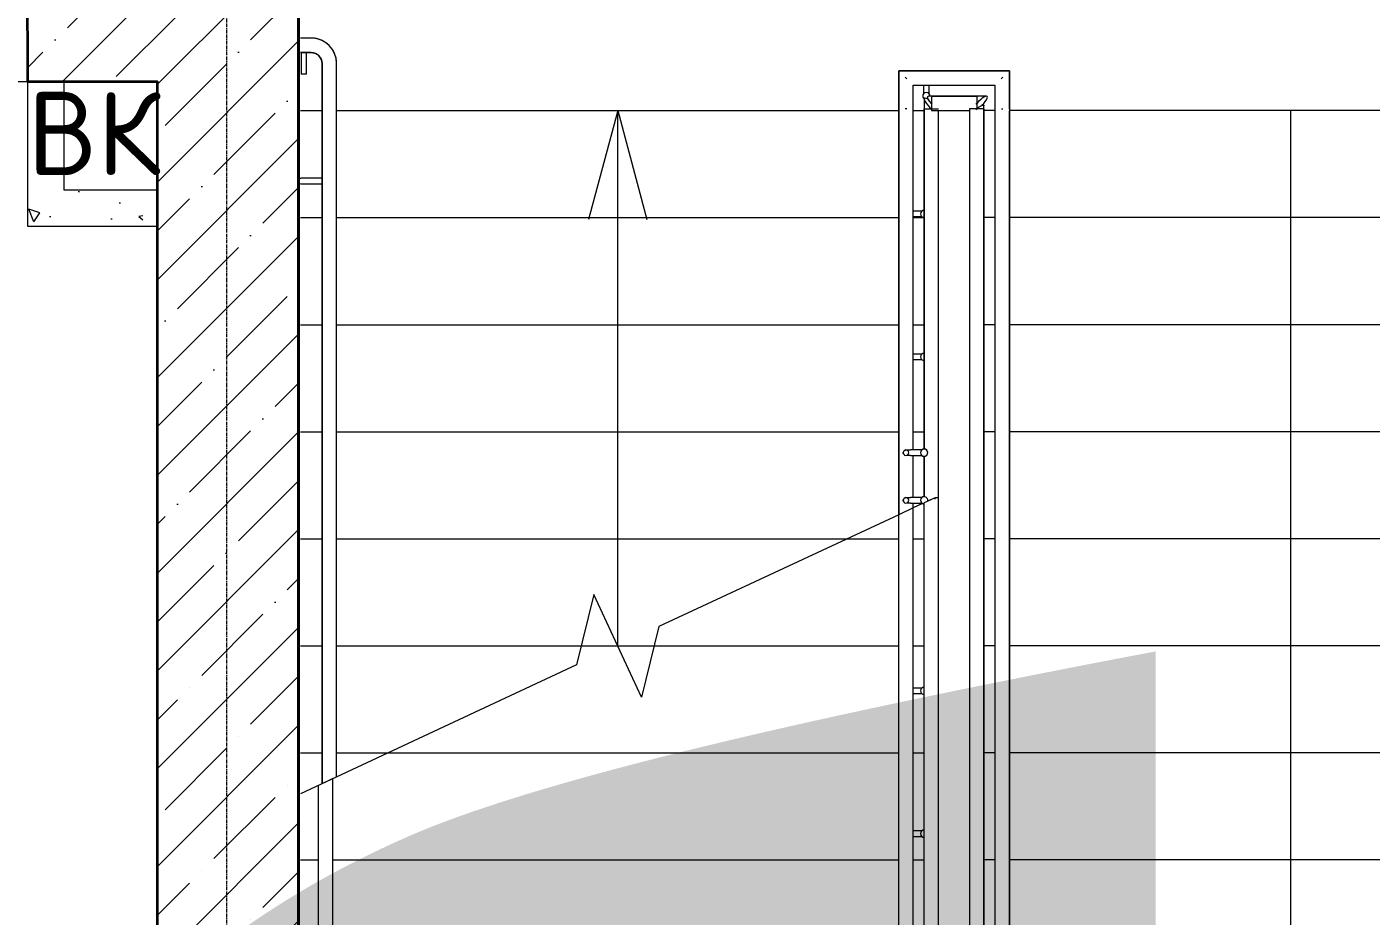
# Model space of a CAD drawing. Header units: millimetres. Extents: x 0 to 168960, y -92093 to 443706.
# Drawn here: x 24842 to 28549, y 217422 to 219873 of the extents above; entities that cross this region are included whole.
import ezdxf
from ezdxf.enums import TextEntityAlignment as Align

# ---------------------------------------------------------------- set-up
doc = ezdxf.new("R2018")
doc.units = ezdxf.units.MM
doc.linetypes.add('осевая', pattern=[50.8, 31.75, -6.35, 6.35, -6.35])
for name, color, linetype, lineweight in [('_0', 7, 'Continuous', 15), ('АР_Названия помещений', 124, 'Continuous', 5), ('АР_Номер помещения', 1, 'Continuous', 25), ('АР_Помещения_площадь', 19, 'Continuous', 9), ('Верхние поручни', 7, 'Continuous', 9), ('Контуры', 7, 'Continuous', 9), ('Линии свеса', 7, 'Continuous', 9), ('Марки вырезов', 7, 'Continuous', 9), ('Опоры', 7, 'Continuous', 9), ('Перила', 7, 'Continuous', 9), ('Стрелки вверх', 7, 'Continuous', 9)]:
    doc.layers.add(name, color=color, linetype=linetype, lineweight=lineweight)
doc.layers.add('АР_Сущ.Несущая стена', color=7, linetype='Continuous')
doc.styles.add('ISOCPEUR', font='isocpeur.ttf', dxfattribs={"height": 175})
doc.styles.add('PDF ISOCPEUR', font='isocpeur.ttf')
doc.styles.get("Standard").update_dxf_attribs({"font": 'arial.ttf'})

# ---------------------------------------------------------------- blocks, each defined once
blk = doc.blocks.new('Тип перил - Перила_Внутренний_-V22-2 этаж Клад')
at = {"layer": 'Перила', "color": 8}
for p, q in [((2282, 11520.3), (2242, 11501.7)), ((2242, 9827.6), (2242, 11501.7)), ((2282, 9827.6), (2282, 11520.3)), ((2242, 9803.5), (2242, 9827.6)), ((2282, 9803.5), (2282, 9827.6)), ((2242, 9701.4), (2242, 9803.5)), ((2282, 9701.4), (2282, 9803.5)), ((2192, 9671.4), (2212, 9671.4)), ((2192, 9631.4), (2212, 9631.4))]:
    blk.add_line(p, q, dxfattribs=at)
for radius, end in [(70, 0), (30, 360)]:
    blk.add_arc((2212, 9701.4), radius, 270, end, dxfattribs=at)
blk = doc.blocks.new('Тип перил - Перила_Внутренний_-3801012-2 этаж Клад')
at = {"layer": 'Перила', "color": 8}
for p, q in [((2222, 13561.4), (2192, 13561.4)), ((2192, 13521.4), (2222, 13521.4)), ((2252, 13491.4), (2252, 13374.3)), ((2292, 13374.3), (2292, 13491.4)), ((2252, 13359.7), (2252, 11506.3)), ((2292, 11525), (2292, 13359.7))]:
    blk.add_line(p, q, dxfattribs=at)
at = {"layer": 'Перила', "color": 8, "flags": 128}
for points in [[(2292, 13491.4), (2291.9, 13494.2), (2291.8, 13496.9), (2291.5, 13499.7), (2291.1, 13502.5), (2290.6, 13505.3), (2290, 13508), (2289.3, 13510.7), (2288.4, 13513.4), (2287.5, 13516), (2286.5, 13518.6), (2285.3, 13521.2), (2284.1, 13523.7), (2282.7, 13526.1), (2281.3, 13528.5), (2279.8, 13530.9), (2278.1, 13533.2), (2276.4, 13535.4), (2274.6, 13537.5), (2272.7, 13539.6), (2270.8, 13541.6), (2268.7, 13543.5), (2266.6, 13545.3), (2264.4, 13547), (2262.1, 13548.7), (2259.8, 13550.3), (2257.4, 13551.7), (2255, 13553.1), (2252.5, 13554.4), (2250, 13555.5), (2247.4, 13556.6), (2244.7, 13557.6), (2242.1, 13558.4), (2239.4, 13559.2), (2236.6, 13559.8), (2233.9, 13560.3), (2231.1, 13560.8), (2228.3, 13561.1), (2225.6, 13561.3), (2222.8, 13561.4), (2222, 13561.4)], [(2222, 13521.4), (2223.2, 13521.3), (2224.4, 13521.3), (2225.6, 13521.1), (2226.8, 13521), (2228, 13520.8), (2229.1, 13520.5), (2230.3, 13520.2), (2231.4, 13519.8), (2232.6, 13519.4), (2233.7, 13519), (2234.8, 13518.5), (2235.9, 13518), (2236.9, 13517.4), (2237.9, 13516.8), (2238.9, 13516.1), (2239.9, 13515.4), (2240.9, 13514.7), (2241.8, 13513.9), (2242.7, 13513.1), (2243.5, 13512.3), (2244.3, 13511.4), (2245.1, 13510.5), (2245.9, 13509.5), (2246.6, 13508.6), (2247.2, 13507.6), (2247.9, 13506.5), (2248.5, 13505.5), (2249, 13504.4), (2249.5, 13503.3), (2250, 13502.2), (2250.4, 13501.1), (2250.7, 13500), (2251.1, 13498.8), (2251.3, 13497.6), (2251.6, 13496.5), (2251.7, 13495.3), (2251.9, 13494.1), (2252, 13492.9), (2252, 13491.7), (2252, 13491.4)], [(2252, 13374.3), (2252, 13373.1), (2252, 13371.9), (2252, 13370.7), (2252, 13369.5), (2252, 13368.3), (2252, 13367.1), (2252, 13366), (2252, 13364.8), (2252, 13363.7), (2252, 13362.6), (2252, 13361.5), (2252, 13360.4), (2252, 13359.7)], [(2292, 13359.7), (2292, 13360.8), (2292, 13361.9), (2292, 13363), (2292, 13364.1), (2292, 13365.2), (2292, 13366.4), (2292, 13367.6), (2292, 13368.7), (2292, 13369.9), (2292, 13371.1), (2292, 13372.3), (2292, 13373.5), (2292, 13374.3)]]:
    blk.add_lwpolyline(points, dxfattribs=at)
blk = doc.blocks.new('Тип перил - Перила_Внутренний_-V23-2 этаж Клад')
at = {"layer": 'Перила', "color": 8}
for p, q in [((2222, 13561.4), (2192, 13561.4)), ((2222, 13521.4), (2192, 13521.4)), ((2252, 13374.3), (2252, 13491.4)), ((2292, 13374.3), (2292, 13491.4)), ((2252, 13350.1), (2252, 13374.3)), ((2252, 11506.3), (2252, 13350.1)), ((2292, 13350.1), (2292, 13374.3)), ((2292, 11525), (2292, 13350.1))]:
    blk.add_line(p, q, dxfattribs=at)
for radius in [70, 30]:
    blk.add_arc((2222, 13491.4), radius, 360, 90, dxfattribs=at)
blk = doc.blocks.new('Тип верхнего поручня - Верхний поручень_Внутренний_-3843180-2 этаж Клад')
at = {"layer": 'Верхние поручни', "color": 8}
for p, q in [((3912, 13393.5), (3912, 12428.6)), ((4084.1, 13401.4), (3924.1, 13401.4)), ((3952, 12294.4), (3952, 13358.5)), ((3959.2, 13361.4), (4037, 13361.4)), ((4077, 9832.2), (4077, 13374.2)), ((4037, 13339.2), (4037, 9832.2)), ((3912, 12408.6), (3912, 12297.3)), ((3965.2, 9823.5), (3964.6, 9823.6)), ((4002, 9823.4), (3967, 9823.4)), ((4077, 9832.2), (4076.3, 9833.5)), ((4076.3, 9830.9), (4077, 9832.2)), ((4022, 9805.8), (4022, 9798.9))]:
    blk.add_line(p, q, dxfattribs=at)
at = {"layer": 'Верхние поручни', "color": 8, "flags": 128}
for points in [[(3924.6, 13391.5), (3922, 13393.2), (3917.8, 13395.2), (3914.7, 13396), (3912.7, 13395.4), (3912, 13393.5)], [(3912, 13393.5), (3912.7, 13390.4), (3914.7, 13386.4), (3917.8, 13381.6), (3922, 13376.4), (3926.8, 13371.2), (3932, 13366.4)], [(3934.1, 13379), (3932, 13381.4), (3927.8, 13386.5), (3924.5, 13391.4), (3922.4, 13395.5), (3921.7, 13398.7), (3922.2, 13400.7), (3924.1, 13401.4)], [(4084.1, 13401.4), (4081, 13400.7), (4077, 13398.7), (4072.2, 13395.5), (4067, 13391.4), (4061.8, 13386.5), (4057, 13381.4), (4055, 13379)], [(4071.5, 13376.2), (4076.3, 13381.4), (4080.5, 13386.5), (4083.8, 13391.4), (4085.9, 13395.5), (4086.6, 13398.7), (4086.1, 13400.7), (4084.1, 13401.4)], [(4054.9, 13364.5), (4057, 13366.4), (4062.1, 13370.6), (4067, 13373.8), (4071.1, 13375.9), (4074.3, 13376.7), (4076.3, 13376.1), (4077, 13374.2)], [(3957.5, 9826.7), (3957.1, 9827.1), (3956.6, 9827.5)], [(3967, 9823.4), (3966.4, 9823.4), (3965.8, 9823.4)], [(4036.1, 9832.2), (4035.8, 9831.6), (4035.6, 9831.1), (4035.3, 9830.5), (4035.1, 9830), (4034.8, 9829.5), (4034.4, 9829), (4034.1, 9828.5), (4033.7, 9828), (4033.3, 9827.6), (4032.9, 9827.1), (4032.5, 9826.7), (4032.1, 9826.3), (4031.6, 9825.9), (4031.2, 9825.5), (4030.7, 9825.1), (4030.2, 9824.8), (4029.7, 9824.5), (4029.2, 9824.2), (4028.6, 9823.9), (4028.1, 9823.7), (4027.5, 9823.4), (4027, 9823.2), (4026.4, 9823), (4025.8, 9822.9), (4025.2, 9822.7), (4024.7, 9822.6), (4024.1, 9822.5), (4023.5, 9822.4), (4022.9, 9822.4), (4022.3, 9822.4), (4022, 9822.4)], [(4059, 9837.3), (4057, 9837.4), (4054.9, 9837.3)], [(4064.4, 9802.3), (4065.7, 9804), (4067, 9805.8), (4068.3, 9807.6), (4069.4, 9809.5), (4070.5, 9811.4), (4071.5, 9813.4), (4072.4, 9815.4), (4073.2, 9817.4), (4074, 9819.5), (4074.7, 9821.6), (4075.3, 9823.7), (4075.8, 9825.8), (4076.2, 9828), (4076.5, 9830.2), (4076.7, 9832.2)], [(4022, 9782.4), (4024.2, 9782.4), (4026.4, 9782.5), (4028.6, 9782.7), (4030.7, 9783.1), (4032.9, 9783.5), (4035, 9783.9), (4037.2, 9784.5), (4039.3, 9785.1), (4041.3, 9785.9), (4043.4, 9786.7), (4045.4, 9787.6), (4047.4, 9788.6), (4049.3, 9789.6), (4051.2, 9790.8), (4053, 9792), (4054.8, 9793.2), (4056.6, 9794.6), (4058.2, 9796), (4059.9, 9797.5), (4061.4, 9799), (4062.9, 9800.6), (4064.4, 9802.3)]]:
    blk.add_lwpolyline(points, dxfattribs=at)
at = {"layer": 'Верхние поручни', "color": 8}
blk.add_open_spline([(3952.3, 9845.3), (3952.6, 9845), (3953, 9844.5), (3953, 9843.9), (3952.9, 9843.5)], degree=3, dxfattribs=at)
blk.add_open_spline([(4059.2, 9837.3), (4058.7, 9837.3), (4057.5, 9837.4), (4055.8, 9837.3), (4054.7, 9837.3), (4054.4, 9837.3)], degree=3, knots=[-0.53796383, -0.53796383, -0.53796383, -0.53796383, -0.51388889, -0.47916667, -0.46246475, -0.46246475, -0.46246475, -0.46246475], dxfattribs=at)
blk = doc.blocks.new('Тип верхнего поручня - Верхний поручень_Внутренний_-V41-2 этаж Клад')
at = {"layer": 'Верхние поручни', "color": 8}
for p, q in [((3932, 13401.4), (3932, 13361.4)), ((3932, 13401.4), (4057, 13401.4)), ((4057, 13401.4), (4057, 13365.8)), ((3912, 13366.4), (3952, 13366.4)), ((3912, 12428.6), (3912, 13366.4)), ((3932, 13361.4), (4037, 13361.4)), ((3952, 12294.4), (3952, 13361.4)), ((4077, 13366.4), (4037, 13366.4)), ((4037, 13366.4), (4037, 9837.4)), ((4077, 13366.4), (4077, 9837.4)), ((3912, 12297.3), (3912, 12408.6)), ((4002, 9823.4), (3967, 9823.4)), ((4022, 9782.4), (4022, 9822.4))]:
    blk.add_line(p, q, dxfattribs=at)
for centre, radius, start, end in [((3967, 9838.4), 15, 187.5098, 270), ((4022, 9837.4), 15, 270, 0), ((4022, 9837.4), 55, 270, 0)]:
    blk.add_arc(centre, radius, start, end, dxfattribs=at)
blk = doc.blocks.new('Тип перил - Перила_Внутренний_-3843228-2 этаж Клад')
at = {"layer": 'Перила', "color": 8}
for p, q in [((4147, 13471.4), (3842, 13471.4)), ((3842, 13471.4), (3842, 13371.5)), ((4147, 13365.8), (4147, 13471.4)), ((3882, 13431.4), (4107, 13431.4)), ((3882, 13371.5), (3882, 13431.4)), ((4107, 13431.4), (4107, 13365.8)), ((3842, 13371.5), (3842, 12247.7)), ((3882, 12425.8), (3882, 13371.5)), ((4107, 13361.2), (4107, 9832.2)), ((4147, 9832.2), (4147, 13361.2)), ((3882, 12294.6), (3882, 12411.5)), ((3882, 12266.4), (3882, 12280.3)), ((4147, 9832.2), (4146.4, 9833.4)), ((4022, 9735.8), (4022, 9728.9))]:
    blk.add_line(p, q, dxfattribs=at)
at = {"layer": 'Перила', "color": 8, "flags": 128}
for points in [[(4022, 9712.4), (4027, 9712.5), (4032, 9712.8), (4036.9, 9713.3), (4041.9, 9714), (4046.8, 9714.8), (4051.7, 9715.9), (4056.5, 9717.2), (4061.3, 9718.7), (4066, 9720.4), (4070.6, 9722.2), (4075.2, 9724.3), (4079.7, 9726.5), (4084.1, 9728.9), (4088.4, 9731.4), (4092.6, 9734.2), (4096.6, 9737.1), (4100.6, 9740.2), (4104.4, 9743.4), (4108.1, 9746.7), (4111.6, 9750.3), (4115.1, 9753.9), (4118.3, 9757.7), (4121.4, 9761.6), (4124.4, 9765.7), (4127.2, 9769.8), (4129.8, 9774.1), (4132.2, 9778.4), (4134.5, 9782.9), (4136.6, 9787.4), (4138.5, 9792.1), (4140.2, 9796.8), (4141.7, 9801.5), (4143.1, 9806.3), (4144.2, 9811.2), (4145.2, 9816.1), (4145.9, 9821.1), (4146.5, 9826), (4146.8, 9831), (4146.9, 9832.2)], [(4106.8, 9832.2), (4106.5, 9828.8), (4106.1, 9825.4), (4105.6, 9822.1), (4104.9, 9818.7), (4104.1, 9815.4), (4103.2, 9812.2), (4102.1, 9809), (4100.9, 9805.8), (4099.6, 9802.6), (4098.1, 9799.6), (4096.5, 9796.5), (4094.8, 9793.6), (4093, 9790.7), (4091.1, 9787.9), (4089.1, 9785.2), (4086.9, 9782.5), (4084.7, 9780), (4082.4, 9777.5), (4079.9, 9775.2), (4077.4, 9772.9), (4074.8, 9770.7), (4072.1, 9768.7), (4069.3, 9766.7), (4066.4, 9764.9), (4063.5, 9763.2), (4060.5, 9761.6), (4057.4, 9760.1), (4054.3, 9758.7), (4051.1, 9757.5), (4047.9, 9756.4), (4044.7, 9755.4), (4041.4, 9754.6), (4038, 9753.9), (4034.7, 9753.3), (4031.3, 9752.9), (4027.9, 9752.6), (4024.5, 9752.4), (4022, 9752.4)], [(4129, 9837.3), (4127, 9837.4), (4124.9, 9837.3)]]:
    blk.add_lwpolyline(points, dxfattribs=at)
at = {"layer": 'Перила', "color": 8}
for points, knots in [([(3859.6, 13453.7), (3860, 13453.3), (3860.8, 13452.6), (3862, 13451.4), (3863.2, 13450.1), (3864, 13449.4), (3864.3, 13449)], [-0.53727163, -0.53727163, -0.53727163, -0.53727163, -0.52083333, -0.5, -0.47916667, -0.46272837, -0.46272837, -0.46272837, -0.46272837]), ([(4124.6, 13449), (4125, 13449.4), (4125.8, 13450.1), (4127, 13451.4), (4128.2, 13452.6), (4129, 13453.3), (4129.3, 13453.7)], [0.46272837, 0.46272837, 0.46272837, 0.46272837, 0.47916667, 0.5, 0.52083333, 0.53727163, 0.53727163, 0.53727163, 0.53727163]), ([(4129.3, 9837.3), (4128.8, 9837.3), (4127.6, 9837.4), (4126, 9837.4), (4124.9, 9837.3), (4124.5, 9837.3)], [-0.53757721, -0.53757721, -0.53757721, -0.53757721, -0.51388889, -0.47916667, -0.46252661, -0.46252661, -0.46252661, -0.46252661])]:
    blk.add_open_spline(points, degree=3, knots=knots, dxfattribs=at)
for points in [[(3864, 13366.4), (3863.3, 13366.4), (3862, 13366.3), (3860.6, 13366.4), (3859.9, 13366.4)], [(4124.9, 13366.3), (4125.6, 13366.3), (4127, 13366.4), (4128.3, 13366.3), (4129, 13366.3)]]:
    blk.add_open_spline(points, degree=3, dxfattribs=at)
blk = doc.blocks.new('Тип перил - Перила_Внутренний_-V42-2 этаж Клад')
at = {"layer": 'Перила', "color": 8}
for p, q in [((3842, 13471.4), (4147, 13471.4)), ((3842, 13366.4), (3842, 13471.4)), ((4147, 13471.4), (4147, 13366.4)), ((3882, 13431.4), (4107, 13431.4)), ((3882, 13366.4), (3882, 13431.4)), ((4107, 13431.4), (4107, 13366.4)), ((3842, 12247.7), (3842, 13366.4)), ((3882, 12425.8), (3882, 13366.4)), ((4107, 13366.4), (4107, 9837.4)), ((4147, 13366.4), (4147, 9837.4)), ((3882, 12294.6), (3882, 12411.5)), ((3882, 12266.4), (3882, 12280.3)), ((4022, 9712.4), (4022, 9752.4))]:
    blk.add_line(p, q, dxfattribs=at)
for radius in [85, 125]:
    blk.add_arc((4022, 9837.4), radius, 270, 0, dxfattribs=at)
blk = doc.blocks.new('Тип верхнего поручня - Верхний поручень_Внутренний_-V43-2 этаж Клад')
at = {"layer": 'Верхние поручни', "color": 8}
for p, q in [((3942, 12294.4), (3912, 12280.4)), ((3912, 9837.4), (3912, 12280.4)), ((3952, 12294.4), (3942, 12294.4)), ((3952, 9837.4), (3952, 12294.4)), ((4002, 9822.4), (3967, 9822.4)), ((4002, 9802.4), (4002, 9822.4)), ((4002, 9782.4), (4002, 9802.3)), ((4002, 9782.4), (3967, 9782.4))]:
    blk.add_line(p, q, dxfattribs=at)
for radius in [55, 15]:
    blk.add_arc((3967, 9837.4), radius, 180, 270, dxfattribs=at)
blk = doc.blocks.new('Тип перил - Перила_Внутренний_-V44-2 этаж Клад')
at = {"layer": 'Перила', "color": 8}
for p, q in [((3882, 12266.4), (3842, 12247.7)), ((3842, 9837.4), (3842, 12247.7)), ((3882, 9837.4), (3882, 12266.4)), ((4002, 9752.4), (3967, 9752.4)), ((4002, 9712.4), (4002, 9752.4)), ((4002, 9712.4), (3967, 9712.4))]:
    blk.add_line(p, q, dxfattribs=at)
for radius in [125, 85]:
    blk.add_arc((3967, 9837.4), radius, 180, 270, dxfattribs=at)
blk = doc.blocks.new('ADSK_Ограждение_Опоры_прямаяУ-УД2 - Тип 5-5986437-2 этаж Клад')
at = {"layer": 'Опоры', "color": 8}
for p, q in [((-7.5, 44), (-7.5, 20)), ((7.5, 20), (7.5, 43.5))]:
    blk.add_line(p, q, dxfattribs=at)
for start, end in [(180, 221.374), (180, 360), (330, 360)]:
    blk.add_arc((0, 50), 10, start, end, dxfattribs=at)
blk = doc.blocks.new('ADSK_Ограждение_Опоры_прямаяУ-УД2 - Тип 5-V27-2 этаж Клад')
at = {"layer": 'Опоры', "color": 8}
for p, q in [((-7.5, 44), (-7.5, 20)), ((7.5, 20), (7.5, 43.5))]:
    blk.add_line(p, q, dxfattribs=at)
for start, end in [(180, 221.374), (180, 221.374), (180, 360), (330, 360), (330, 360)]:
    blk.add_arc((0, 50), 10, start, end, dxfattribs=at)
blk = doc.blocks.new('ADSK_Ограждение_Опоры_прямаяУ-УД2 - Тип 5-V45-2 этаж Клад')
at = {"layer": 'Опоры', "color": 8}
for p, q in [((-7.5, 44), (-7.5, 12.5)), ((7.5, 12.5), (7.5, 43.5))]:
    blk.add_line(p, q, dxfattribs=at)
at = {"layer": 'Опоры', "color": 8, "flags": 128}
for points in [[(-7.5, 0.6), (-7.5, 0.8), (-7.5, 1), (-7.5, 1.2), (-7.5, 1.4), (-7.5, 1.7), (-7.5, 1.9), (-7.5, 2.2), (-7.5, 2.5), (-7.5, 2.8), (-7.5, 3.1), (-7.5, 3.4), (-7.5, 3.8), (-7.5, 4.2), (-7.5, 4.5), (-7.5, 4.9), (-7.5, 5.3), (-7.5, 5.7), (-7.5, 6.2), (-7.5, 6.6), (-7.5, 7.1), (-7.5, 7.5), (-7.5, 8), (-7.5, 8.4), (-7.5, 8.9), (-7.5, 9.4), (-7.5, 9.9), (-7.5, 10.4), (-7.5, 10.9), (-7.5, 11.4), (-7.5, 11.9), (-7.5, 12.4), (-7.5, 12.5)], [(7.5, 12.5), (7.5, 12), (7.5, 11.5), (7.5, 11), (7.5, 10.5), (7.5, 10), (7.5, 9.5), (7.5, 9), (7.5, 8.6), (7.5, 8.1), (7.5, 7.6), (7.5, 7.2), (7.5, 6.7), (7.5, 6.3), (7.5, 5.9), (7.5, 5.4), (7.5, 5), (7.5, 4.6), (7.5, 4.3), (7.5, 3.9), (7.5, 3.5), (7.5, 3.2), (7.5, 2.9), (7.5, 2.6), (7.5, 2.3), (7.5, 2), (7.5, 1.7), (7.5, 1.5), (7.5, 1.2)], [(-5.8, -4.8), (-6, -4.5), (-6.1, -4.3), (-6.3, -4.1), (-6.5, -3.8), (-6.6, -3.5), (-6.8, -3.3), (-6.9, -3), (-7, -2.7), (-7.1, -2.4), (-7.2, -2.2), (-7.3, -1.9), (-7.3, -1.6), (-7.4, -1.3), (-7.4, -1), (-7.5, -0.7)], [(0, -7.5), (-0.3, -7.5), (-0.6, -7.5), (-0.9, -7.4), (-1.2, -7.4), (-1.5, -7.4), (-1.8, -7.3)], [(3, -6.9), (2.7, -7), (2.4, -7.1), (2.2, -7.2), (1.9, -7.3), (1.6, -7.3), (1.3, -7.4), (1, -7.4), (0.7, -7.5), (0.4, -7.5), (0.1, -7.5), (0, -7.5)]]:
    blk.add_lwpolyline(points, dxfattribs=at)
at = {"layer": 'Опоры', "color": 8}
for centre, radius, start, end in [((0, 50), 10, 75, 180), ((0, 50), 10, 75, 180), ((0, 50), 10, 75, 180), ((0, 50), 10, 180, 221.374), ((0, 50), 10, 180, 221.374), ((0, 50), 10, 180, 360), ((0, 50), 10, 330, 360), ((0, 50), 10, 330, 360), ((0, 0), 7.5, 90, 270), ((0, 0), 7.5, 270, 90)]:
    blk.add_arc(centre, radius, start, end, dxfattribs=at)
blk = doc.blocks.new('ADSK_Ограждение_Опоры_прямаяУ-УД2 - Тип 5-V29-2 этаж Клад')
at = {"layer": 'Опоры', "color": 8}
for p, q in [((-7.5, 44), (-7.5, 12.5)), ((7.5, 12.5), (7.5, 43.5))]:
    blk.add_line(p, q, dxfattribs=at)
at = {"layer": 'Опоры', "color": 8, "flags": 128}
for points in [[(-7.5, 0.6), (-7.5, 0.8), (-7.5, 1), (-7.5, 1.2), (-7.5, 1.4), (-7.5, 1.7), (-7.5, 1.9), (-7.5, 2.2), (-7.5, 2.5), (-7.5, 2.8), (-7.5, 3.1), (-7.5, 3.4), (-7.5, 3.8), (-7.5, 4.2), (-7.5, 4.5), (-7.5, 4.9), (-7.5, 5.3), (-7.5, 5.7), (-7.5, 6.2), (-7.5, 6.6), (-7.5, 7.1), (-7.5, 7.5), (-7.5, 8), (-7.5, 8.4), (-7.5, 8.9), (-7.5, 9.4), (-7.5, 9.9), (-7.5, 10.4), (-7.5, 10.9), (-7.5, 11.4), (-7.5, 11.9), (-7.5, 12.4), (-7.5, 12.5)], [(7.5, 12.5), (7.5, 12), (7.5, 11.5), (7.5, 11), (7.5, 10.5), (7.5, 10), (7.5, 9.5), (7.5, 9), (7.5, 8.6), (7.5, 8.1), (7.5, 7.6), (7.5, 7.2), (7.5, 6.7), (7.5, 6.3), (7.5, 5.9), (7.5, 5.4), (7.5, 5), (7.5, 4.6), (7.5, 4.3), (7.5, 3.9), (7.5, 3.5), (7.5, 3.2), (7.5, 2.9), (7.5, 2.6), (7.5, 2.3), (7.5, 2), (7.5, 1.7), (7.5, 1.5), (7.5, 1.2)], [(-5.8, -4.8), (-6, -4.5), (-6.1, -4.3), (-6.3, -4.1), (-6.5, -3.8), (-6.6, -3.5), (-6.8, -3.3), (-6.9, -3), (-7, -2.7), (-7.1, -2.4), (-7.2, -2.2), (-7.3, -1.9), (-7.3, -1.6), (-7.4, -1.3), (-7.4, -1), (-7.5, -0.7)], [(0, -7.5), (-0.3, -7.5), (-0.6, -7.5), (-0.9, -7.4), (-1.2, -7.4), (-1.5, -7.4), (-1.8, -7.3)], [(3, -6.9), (2.7, -7), (2.4, -7.1), (2.2, -7.2), (1.9, -7.3), (1.6, -7.3), (1.3, -7.4), (1, -7.4), (0.7, -7.5), (0.4, -7.5), (0.1, -7.5), (0, -7.5)]]:
    blk.add_lwpolyline(points, dxfattribs=at)
at = {"layer": 'Опоры', "color": 8}
for centre, radius, start, end in [((0, 50), 10, 15, 180), ((0, 50), 10, 15, 180), ((0, 50), 10, 360, 180), ((0, 50), 10, 180, 221.374), ((0, 50), 10, 180, 221.374), ((0, 50), 10, 180, 360), ((0, 50), 10, 330, 360), ((0, 50), 10, 330, 360), ((0, 0), 7.5, 90, 270), ((0, 0), 7.5, 270, 90)]:
    blk.add_arc(centre, radius, start, end, dxfattribs=at)
blk = doc.blocks.new('ADSK_Ограждение_Опоры_прямаяУ-УД2 - Тип 5-V66-2 этаж Клад')
at = {"layer": 'Опоры', "color": 8}
for p, q in [((-7.5, 44), (-7.5, 20)), ((7.5, 20), (7.5, 43.5))]:
    blk.add_line(p, q, dxfattribs=at)
for start, end in [(180, 221.374), (180, 360), (15, 57.2671), (360, 57.2671), (330, 360)]:
    blk.add_arc((0, 50), 10, start, end, dxfattribs=at)
blk = doc.blocks.new('ADSK_Ограждение_Опоры_Г_образная - D15 высота60 консоль80-V98-2 этаж Клад')
at = {"layer": 'Опоры', "color": 8}
for p, q in [((-7.5, 80), (-7.5, 20)), ((-7.5, 80), (-6.5, 80)), ((6.5, 80), (7.5, 80)), ((7.5, 20), (7.5, 80))]:
    blk.add_line(p, q, dxfattribs=at)
blk = doc.blocks.new('ADSK_Ограждение_Опоры_Г_образная - D15 высота60 консоль80-V99-2 этаж Клад')
at = {"layer": 'Опоры', "color": 8}
for p, q in [((-7.5, 80), (-7.5, 20)), ((-7.5, 80), (0, 80)), ((0, 80), (7.5, 80)), ((7.5, 20), (7.5, 80))]:
    blk.add_line(p, q, dxfattribs=at)
blk = doc.blocks.new('A$C6f3e678c')
at = {"layer": 'Контуры', "color": 8}
for p, q in [((112.5, -110), (82.5, -110)), ((1712.5, -110), (152.5, -110)), ((-52.5, -1180.5), (-52.5, -1177))]:
    blk.add_line(p, q, dxfattribs=at)
at = {"layer": 'Линии свеса', "color": 8}
for p, q in [((-1802.5, -110), (-1741.9, -110)), ((-1703, -110), (-152.5, -110)), ((-112.5, -110), (-82.5, -110)), ((-1802.5, -405), (-1742.5, -405)), ((-1702.5, -405), (-152.5, -405)), ((-112.5, -405), (-82.5, -405)), ((112.5, -405), (82.5, -405)), ((1712.5, -405), (152.5, -405)), ((-1802.5, -700), (-1742.5, -700)), ((-1702.5, -700), (-152.5, -700)), ((-112.5, -700), (-82.5, -700)), ((112.5, -700), (82.5, -700)), ((1712.5, -700), (152.5, -700)), ((-1802.5, -995), (-1742.5, -995)), ((-1702.5, -995), (-152.5, -995)), ((-112.5, -995), (-82.5, -995)), ((112.5, -995), (82.5, -995)), ((1712.5, -995), (152.5, -995)), ((-1802.5, -1290), (-1742.5, -1290)), ((-1702.5, -1290), (-294.9, -1290)), ((-294.9, -1290), (-152.5, -1290)), ((-112.5, -1290), (-82.5, -1290)), ((112.5, -1290), (82.5, -1290)), ((1712.5, -1290), (152.5, -1290)), ((-1802.5, -1585), (-1742.5, -1585)), ((-1702.5, -1585), (-1027.9, -1585)), ((-1027.9, -1585), (-927.5, -1585)), ((-927.5, -1585), (-827.1, -1585)), ((-827.1, -1585), (-152.5, -1585)), ((-112.5, -1585), (-82.5, -1585)), ((112.5, -1585), (82.5, -1585)), ((1712.5, -1585), (152.5, -1585)), ((-1802.5, -1880), (-1742.5, -1880)), ((-1702.5, -1880), (-1560.1, -1880)), ((-1560.1, -1880), (-152.5, -1880)), ((-112.5, -1880), (-82.5, -1880)), ((112.5, -1880), (82.5, -1880)), ((1712.5, -1880), (152.5, -1880)), ((-1802.5, -2175), (-1752.5, -2175)), ((-1712.5, -2175), (-152.5, -2175)), ((-112.5, -2175), (-82.5, -2175)), ((112.5, -2175), (82.5, -2175)), ((1712.5, -2175), (152.5, -2175))]:
    blk.add_line(p, q, dxfattribs=at)
at = {"layer": 'Марки вырезов', "color": 8}
for p, q in [((-52.5, -1177), (-73.2, -1186.6)), ((-86.6, -1192.9), (-112.5, -1205)), ((-152.5, -1223.6), (-814.2, -1532.2)), ((-993.5, -1443.4), (-1040.8, -1637.8)), ((-861.5, -1726.6), (-993.5, -1443.4)), ((-814.2, -1532.2), (-861.5, -1726.6)), ((-1040.8, -1637.8), (-1802.5, -1993))]:
    blk.add_line(p, q, dxfattribs=at)
at = {"layer": 'Стрелки вверх', "color": 8}
for p, q in [((-927.5, -110), (-1007.9, -410)), ((-927.5, -405), (-927.5, -110)), ((-927.5, -110), (-847.1, -410)), ((927.5, -110), (927.5, -405)), ((-927.5, -700), (-927.5, -405)), ((927.5, -405), (927.5, -700)), ((-927.5, -995), (-927.5, -700)), ((927.5, -700), (927.5, -995)), ((-927.5, -1290), (-927.5, -995)), ((927.5, -995), (927.5, -1290)), ((-927.5, -1585), (-927.5, -1290)), ((927.5, -1290), (927.5, -1585)), ((927.5, -1585), (927.5, -1880)), ((927.5, -1880), (927.5, -2175)), ((927.5, -2175), (927.5, -2470))]:
    blk.add_line(p, q, dxfattribs=at)
at = {"layer": 'Верхние поручни', "color": 8}
for name in ['Тип верхнего поручня - Верхний поручень_Внутренний_-3843180-2 этаж Клад', 'Тип верхнего поручня - Верхний поручень_Внутренний_-V41-2 этаж Клад', 'Тип верхнего поручня - Верхний поручень_Внутренний_-V43-2 этаж Клад']:
    blk.add_blockref(name, (-3994.5, -13471.4), dxfattribs=at)
at = {"layer": 'Опоры', "color": 8}
for name, p, rotation in [('ADSK_Ограждение_Опоры_Г_образная - D15 высота60 консоль80-V99-2 этаж Клад', (-1792.6, 70), 180), ('ADSK_Ограждение_Опоры_прямаяУ-УД2 - Тип 5-V66-2 этаж Клад', (-76.4, -20), 180), ('ADSK_Ограждение_Опоры_Г_образная - D15 высота60 консоль80-V98-2 этаж Клад', (-1722.5, -304.1), 89.99999999999991), ('ADSK_Ограждение_Опоры_прямаяУ-УД2 - Тип 5-5986437-2 этаж Клад', (-132.5, -394.7), 270.0000000000001), ('ADSK_Ограждение_Опоры_прямаяУ-УД2 - Тип 5-V27-2 этаж Клад', (-132.5, -788.5), 270.0000000000001), ('ADSK_Ограждение_Опоры_прямаяУ-УД2 - Тип 5-V29-2 этаж Клад', (-132.5, -1052.8), 270.0000000000001), ('ADSK_Ограждение_Опоры_прямаяУ-УД2 - Тип 5-V45-2 этаж Клад', (-132.5, -1184), 270.0000000000001), ('ADSK_Ограждение_Опоры_прямаяУ-УД2 - Тип 5-V27-2 этаж Клад', (-132.5, -1709), 270.0000000000001), ('ADSK_Ограждение_Опоры_прямаяУ-УД2 - Тип 5-5986437-2 этаж Клад', (-132.5, -2102.7), 270.0000000000001)]:
    blk.add_blockref(name, p, dxfattribs=dict(at, rotation=rotation))
at = {"layer": 'Перила', "color": 8}
for name in ['Тип перил - Перила_Внутренний_-3801012-2 этаж Клад', 'Тип перил - Перила_Внутренний_-V23-2 этаж Клад', 'Тип перил - Перила_Внутренний_-3843228-2 этаж Клад', 'Тип перил - Перила_Внутренний_-V42-2 этаж Клад', 'Тип перил - Перила_Внутренний_-V44-2 этаж Клад', 'Тип перил - Перила_Внутренний_-V22-2 этаж Клад']:
    blk.add_blockref(name, (-3994.5, -13471.4), dxfattribs=at)
blk = doc.blocks.new('2 ЭТАЖ')
at = {"layer": 'АР_Сущ.Несущая стена', "lineweight": 13, "ltscale": 10000}
h = blk.add_hatch(dxfattribs=at)
h.set_pattern_fill('ANSI35', color=8, scale=30)
h.paths.add_polyline_path([(133708.3, -106854.9), (133355.8, -106854.9), (133355.8, -108656.4), (133154.3, -108656.4), (133155.8, -109216.4), (133513.3, -109216.4), (133513.3, -115237.3), (133449.3, -115236.9), (133449.3, -115429.8), (133708.3, -115429.8)])
h.paths.add_polyline_path([(133903.3, -107414.9), (134555.8, -107414.9), (134555.8, -106854.9), (133708.3, -106854.9), (133708.3, -115429.8), (133903.3, -115429.8)])
h.paths.add_polyline_path([(133903.3, -115429.8), (133708.3, -115429.8), (133708.3, -115626.7), (133903.3, -115626.7)])
h.paths.add_polyline_path([(133708.3, -115429.8), (133449.3, -115429.8), (133449.3, -115626.7), (133708.3, -115626.7)])
at = {"layer": 'АР_Сущ.Несущая стена', "color": 8, "linetype": 'Continuous', "lineweight": 35, "flags": 128}
blk.add_lwpolyline([(134555.8, -107414.9), (134555.8, -106854.9), (133355.8, -106854.9), (133355.8, -108656.4), (133154.3, -108656.4), (133155.8, -109216.4), (133513.3, -109216.4), (133513.3, -115237.3), (133449.3, -115236.9), (133449.3, -115626.7), (133903.3, -115626.7), (133903.3, -107414.9)], close=True, dxfattribs=at)
at = {"layer": 'АР_Сущ.Несущая стена', "color": 8}
blk.add_blockref('A$C6f3e678c', (135710.8, -109186.2), dxfattribs=at)
blk = doc.blocks.new('*U313')
at = {"color": 8, "style": 'ISOCPEUR', "width": 0.7, "flags": 1}
blk.add_attdef('КАТЕГОРИЯ', (-499.2, -2092.2), '', height=250, dxfattribs=at)
at = {"layer": 'АР_Номер помещения', "color": 8, "style": 'ISOCPEUR', "width": 0.7}
blk.add_attdef('НОМЕР_ПОМЕЩЕНИЯ', text='', height=300, dxfattribs=at).set_placement((-17991.4, 9086.8), align=Align.MIDDLE_CENTER)
at = {"layer": 'АР_Помещения_площадь', "color": 8, "style": 'ISOCPEUR', "width": 0.7}
blk.add_attdef('ПЛОЩАДЬ_ПОМЕЩЕНИЯ', text='', height=200, dxfattribs=at).set_placement((-16295.6, 2793.5), align=Align.MIDDLE_RIGHT)
at = {"layer": 'АР_Помещения_площадь', "color": 8, "lineweight": 30, "width": 0.7, "flags": 104}
blk.add_attdef('ИМЯ_ПОМЕЩЕНИЯ', text='', height=100, dxfattribs=at).set_placement((157.6, 1217.1), align=Align.MIDDLE_CENTER)

msp = doc.modelspace()

# ---------------------------------------------------------------- hatches: boundary and pattern name
at = {"layer": '_0', "ltscale": 100}
h = msp.add_hatch(dxfattribs=at)
h.set_pattern_fill('AR-CONC', color=256, scale=2, angle=90)
h.set_pattern_definition([(140, (9404.6, 408564.77), (31.87817, 364.36934), [38.1, -419.1]), (85, (9404.6, 408564.77), (-382.1137, -70.48684), [30.48, -335.2812]), (190.45144, (9407.24, 408595.13), (-350.2355, 293.8825), [32.38, -356.1805]), (136.1842, (9303, 408564.77), (84.0847, 542.1581), [57.15, -628.65]), (186.63556, (9310, 408609.95), (-494.8522, 474.8083), [48.57, -534.2712]), (81.18415, (9303, 408564.77), (-494.8522, 474.8083), [45.72, -502.9195]), (111, (9328.4, 408615.57), (204.5304, 303.2288), [38.1, -419.1]), (56, (9328.4, 408615.57), (-368.3759, 123.60406), [30.48, -335.28]), (161.45145, (9345.43, 408640.84), (-163.84554, 426.83284), [32.38, -356.1799]), (127.5, (9404.59, 408564.77), (-169.11008, 6.17721), [0, -331.216, 0, -340.36, 0, -336.55]), (97.5, (9404.59, 408564.77), (-200.36115, 133.63933), [0, -194.056, 0, -323.596, 0, -128.27]), (57.5, (9404.59, 408451.49), (11.45749, 271.18119), [0, -127, 0, -396.24, 0, -525.78]), (47.5, (9404.59, 408400.69), (-50.85298, 296.25836), [0, -165.1, 0, -263.144, 0, -373.38])])
h.paths.add_polyline_path([(25162.381, 219423.491), (24943.754, 219423.491), (24943.754, 219722.686), (24843.754, 219723.094), (24843.754, 219323.491), (25162.381, 219323.491)])

# ---------------------------------------------------------------- linework, layer by layer
at = {"layer": '_0', "linetype": 'осевая', "ltscale": 0.3}
msp.add_line((25393.71, 212053.426), (25393.71, 226353.426), dxfattribs=at)
at = {"layer": '_0'}
for points in [[(29201.28, 214311.512), (25593.755, 214311.512), (25593.754, 221523.282), (29201.28, 221523.282)], [(23973.284, 216165.56), (22775.048, 216165.56), (22775.047, 219721.793), (24843.754, 219721.793), (24843.754, 219323.491), (25201.28, 219323.491), (25201.28, 213700.979), (23372.551, 213701.512), (23373.216, 216065.56), (23973.353, 216065.56)]]:
    msp.add_lwpolyline(points, close=True, dxfattribs=at)
at = {"layer": '_0', "ltscale": 0.1}
for points in [[(24843.754, 219721.793), (24843.754, 219323.491), (25201.28, 219323.491)], [(24943.754, 219721.793), (24943.754, 219423.491), (25201.28, 219423.491)]]:
    msp.add_lwpolyline(points, dxfattribs=at)

# ---------------------------------------------------------------- block references
at = {"layer": '_0'}
msp.add_blockref('2 ЭТАЖ', (-108312.065, 328938.23), dxfattribs=at)
ref = msp.add_blockref('*U313', (27538.428, 209421.205), dxfattribs=at)
lines = msp.add_mtext('\\W0.8000;Учебный кабинет', dxfattribs={"layer": 'АР_Названия помещений', "color": 8, "insert": (9204.492, 217630.052), "char_height": 7901.09076, "width": 2057.4742, "attachment_point": 1})
ref.add_attrib('ИМЯ_ПОМЕЩЕНИЯ', '', (9204.492, 217630.052), dxfattribs={"flags": 104}).embed_mtext(lines)

# ---------------------------------------------------------------- texts
at = {"layer": '_0', "lineweight": 5, "ltscale": 0.1, "insert": (24843.754, 219464.081), "char_height": 229.1932, "attachment_point": 7, "style": 'PDF ISOCPEUR'}
msp.add_mtext('ВК', dxfattribs=at)

doc.saveas('drawing.dxf')
